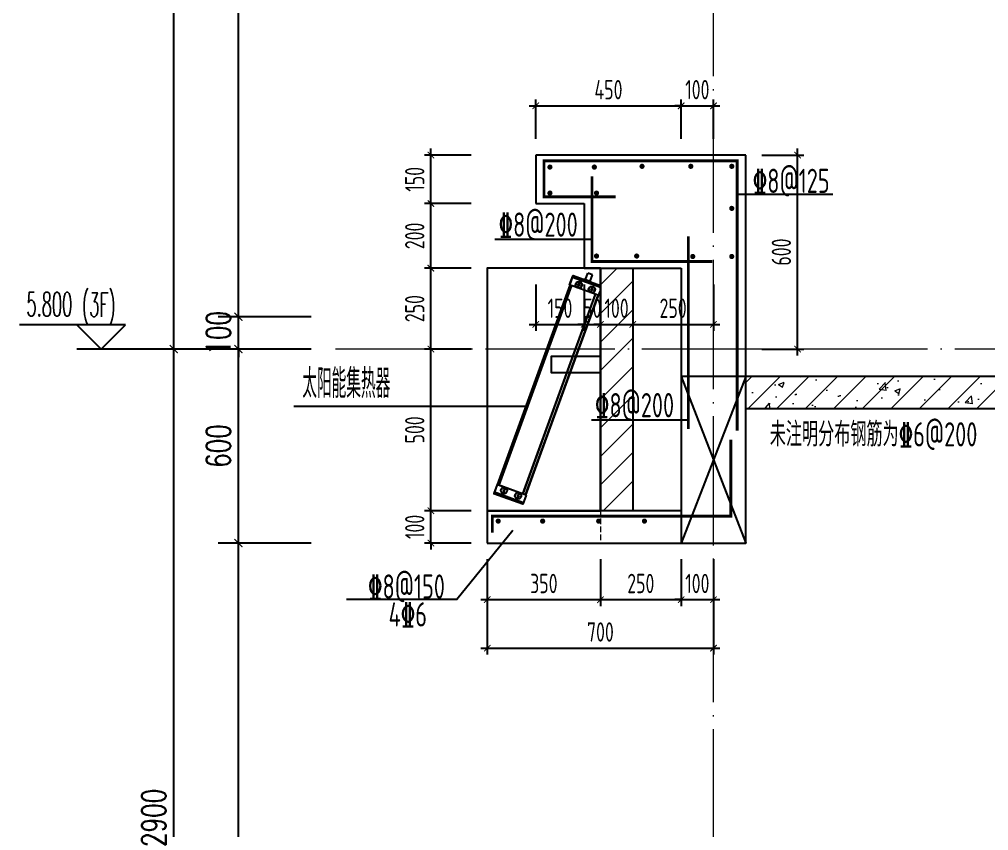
# Model space of a CAD drawing. Extents: x -1058961 to 23600, y -449123 to 2751847.
# Drawn here: x -97364 to -94364, y -28592 to -26083 of the extents above; entities that cross this region are included whole.
import ezdxf
from ezdxf.xclip import XClip

# ---------------------------------------------------------------- set-up
doc = ezdxf.new("R2010")
doc.units = 0
doc.header["$LTSCALE"] = 1000
doc.header["$XCLIPFRAME"] = 2
doc.linetypes.add('DASH', pattern=[0.35, 0.25, -0.1])
doc.linetypes.add('DOTE', pattern=[2.42, 2, -0.2, 0.02, -0.2])
doc.layers.get('0').update_dxf_attribs({"linetype": 'CONTINUOUS'})
doc.layers.get('DEFPOINTS').update_dxf_attribs({"linetype": 'CONTINUOUS'})
for name, color, linetype in [('DIM', 2, 'CONTINUOUS'), ('DIM_ELEV', 3, 'CONTINUOUS'), ('DIM_IDEN', 67, 'CONTINUOUS'), ('PUB_DIM', 3, 'CONTINUOUS'), ('PUB_TEXT', 2, 'CONTINUOUS'), ('REIN', 6, 'CONTINUOUS'), ('S-大样-砼线', 7, 'CONTINUOUS'), ('S-引出线', 40, 'CONTINUOUS'), ('TEXT', 2, 'CONTINUOUS'), ('WALL', 5, 'CONTINUOUS'), ('实线层', 7, 'CONTINUOUS')]:
    doc.layers.add(name, color=color, linetype=linetype)
for name, color, linetype, lineweight in [('DOTE', 19, 'DOTE', 9), ('PUB_HATCH', 8, 'CONTINUOUS', 9), ('平面-看线', 45, 'CONTINUOUS', 15)]:
    doc.layers.add(name, color=color, linetype=linetype, lineweight=lineweight)
doc.styles.add('_TCH_DIM', font='SIMPLEX.shx', dxfattribs={"width": 0.7, "bigfont": 'GBCBIG.shx'})
doc.styles.add('_TCH_DIM_T3', font='SIMPLEX', dxfattribs={"width": 0.705882, "bigfont": 'GBCBIG'})
doc.styles.add('DIM_FONT_T3', font='SIMPLEX', dxfattribs={"width": 0.705882, "bigfont": 'GBCBIG'})
doc.styles.add('TSSD_DIMENSION', font='Tssdeng.shx', dxfattribs={"width": 0.7, "bigfont": 'tssdchn.shx'})
doc.styles.add('TSSD_REIN', font='tssdeng.shx', dxfattribs={"width": 0.7, "height": 300, "bigfont": 'tssdchn.shx'})
doc.dimstyles.new('_TCH_ARCH&&25', dxfattribs={"dimtxt": 74.375, "dimasz": 25, "dimexe": 62.5, "dimexo": 75, "dimgap": 25, "dimtad": 1, "dimdec": 0, "dimzin": 0, "dimdsep": 46, "dimtxsty": '_TCH_DIM_T3', "dimblk": 'ARCHTICK', "dimcen": 0.09, "dimclrt": 7, "dimazin": 0, "dimtfac": 1, "dimtdec": 0, "dimtix": 1, "dimtmove": 2, "dimatfit": 3, "dimldrblk": 'ARCHTICK', "dimfxl": 0, "dimtolj": 1, "dimtzin": 0, "dimarcsym": 0})
doc.dimstyles.new('TSSD_20_20', dxfattribs={"dimtxt": 60, "dimasz": 20, "dimexe": 20, "dimexo": 50, "dimgap": 20, "dimtad": 1, "dimdec": 0, "dimzin": 0, "dimdsep": 46, "dimtxsty": 'TSSD_DIMENSION', "dimblk": 'ARCHTICK', "dimblk1": 'ARCHTICK', "dimblk2": 'ARCHTICK', "dimcen": 0, "dimdle": 20, "dimclrt": 7, "dimadec": 0, "dimazin": 0, "dimtfac": 1, "dimtdec": 0, "dimtix": 1, "dimtmove": 2, "dimatfit": 3, "dimfxl": 0, "dimtolj": 1, "dimtzin": 0, "dimarcsym": 0})

# ---------------------------------------------------------------- blocks, each defined once
blk = doc.blocks.new('A$C01192DFB')
at = {"layer": '实线层', "color": 5}
for p, q in [((-245.2, 221), (-235.1, 248.7)), ((-244.8, 220.8), (-234.5, 249)), ((-146.5, 211.5), (-236.8, 244.3)), ((-146.9, 212), (-236.2, 244.4)), ((-235.1, 248.7), (-234.7, 248.5)), ((-145.3, 216.4), (-234.6, 248.9)), ((-145.2, 216.5), (-234.5, 249)), ((-196.4, 238.3), (-189.3, 257.6)), ((-174.3, 252.1), (-189.3, 257.6)), ((-181.3, 232.8), (-174.3, 252.1)), ((-468.5, -396.9), (-243.8, 220.5)), ((-243.5, 220.4), (-468.2, -397)), ((-467.7, -397.2), (-243, 220.2)), ((-240, 219.1), (-464.7, -398.3)), ((-239.5, 218.9), (-464.2, -398.5)), ((-155, 188.2), (-245.2, 221)), ((-219.7, 220.8), (-218.7, 223.5)), ((-217.8, 218.6), (-219.7, 220.8)), ((-219.4, 214.4), (-214.3, 228.2)), ((-218.7, 223.5), (-215.9, 224)), ((-215, 219.1), (-217.8, 218.6)), ((-215.9, 224), (-214, 221.8)), ((-214, 221.8), (-215, 219.1)), ((-196.4, 238.3), (-203, 237.5)), ((-176.7, 228), (-203, 237.5)), ((-196.4, 238.3), (-181.3, 232.8)), ((-181.3, 232.8), (-176.7, 228)), ((-179, 199.7), (-174, 213.5)), ((-155.5, 188.3), (-145.2, 216.5)), ((-155, 188.2), (-144.9, 215.9)), ((-144.9, 215.9), (-145.4, 216)), ((-166, 192.2), (-390.7, -425.2)), ((-165.7, 192), (-390.4, -425.3)), ((-381.9, -428.4), (-157.2, 189)), ((-156.8, 188.8), (-381.5, -428.6)), ((-381.1, -428.7), (-156.4, 188.7)), ((-179.3, 206.1), (-178.4, 208.8)), ((-177.5, 203.9), (-179.3, 206.1)), ((-178.4, 208.8), (-175.5, 209.3)), ((-174.6, 204.4), (-177.5, 203.9)), ((-175.5, 209.3), (-173.7, 207.1)), ((-173.7, 207.1), (-174.6, 204.4)), ((-469.9, -396.4), (-480, -424.1)), ((-469.5, -396.6), (-479.7, -424.8)), ((-388.2, -452.5), (-478.4, -419.7)), ((-379.7, -429.2), (-469.9, -396.4)), ((-379.7, -429.2), (-468, -397.1)), ((-450.2, -412.7), (-451.2, -415.4)), ((-451.2, -415.4), (-449.4, -417.6)), ((-445.9, -408), (-450.9, -421.8)), ((-447.4, -412.2), (-450.2, -412.7)), ((-449.4, -417.6), (-446.5, -417.1)), ((-445.5, -414.4), (-447.4, -412.2)), ((-446.5, -417.1), (-445.5, -414.4)), ((-480, -424.1), (-479.6, -424.3)), ((-390.4, -457.1), (-479.7, -424.6)), ((-390.5, -457.2), (-479.7, -424.8)), ((-388.8, -452.7), (-478.1, -420.2)), ((-406.6, -428.6), (-407.6, -431.3)), ((-407.6, -431.3), (-405.7, -433.5)), ((-402.2, -423.9), (-407.2, -437.7)), ((-403.7, -428.1), (-406.6, -428.6)), ((-405.7, -433.5), (-402.9, -433)), ((-401.9, -430.3), (-403.7, -428.1)), ((-402.9, -433), (-401.9, -430.3)), ((-380.2, -429.1), (-390.5, -457.2)), ((-379.7, -429.2), (-389.8, -456.9)), ((-389.8, -456.9), (-390.3, -456.8))]:
    blk.add_line(p, q, dxfattribs=at)
for points in [[(-236.8, 244.3), (-236.7, 244.4), (-236.5, 244.5), (-236.4, 244.5), (-236.2, 244.4)], [(-146.5, 211.5), (-146.5, 211.6), (-146.6, 211.7), (-146.7, 211.9), (-146.9, 212)], [(-478.4, -419.7), (-478.4, -419.8), (-478.4, -420), (-478.2, -420.1), (-478.1, -420.2)], [(-388.2, -452.5), (-388.3, -452.6), (-388.4, -452.7), (-388.6, -452.7), (-388.8, -452.7)]]:
    blk.add_lwpolyline(points, dxfattribs=at)
blk.add_lwpolyline([(0, 0), (-302.4, 0), (-302.4, -49.7), (0, -49.7)], close=True, dxfattribs=at)
for centre, radius in [((-216.8, 221.3), 10), ((-216.8, 221.3), 9.5), ((-176.5, 206.6), 10), ((-176.5, 206.6), 9.5), ((-448.4, -414.9), 10), ((-448.4, -414.9), 9.5), ((-404.7, -430.8), 10), ((-404.7, -430.8), 9.5)]:
    blk.add_circle(centre, radius, dxfattribs=at)
for centre, start, end in [((-234.7, 248.5), 70, 160), ((-145.4, 216), 340, 70), ((-479.6, -424.3), 160, 250), ((-390.3, -456.8), 250, 340)]:
    blk.add_arc(centre, 0.5, start, end, dxfattribs=at)
blk = doc.blocks.new('_ArchTick')
at = {"color": 0, "linetype": 'ByBlock', "const_width": 0.15}
blk.add_lwpolyline([(-0.5, -0.5), (0.5, 0.5)], dxfattribs=at)
blk = doc.blocks.new('*D1705')
at = {"layer": 'DEFPOINTS', "color": 0}
for p in [(-95315.9, -26350.8), (-95765.9, -26503.1), (-95315.9, -26503.1)]:
    blk.add_point(p, dxfattribs=at)
at = {"layer": 'DIM', "color": 0, "lineweight": -2}
for p, q in [((-95765.9, -26453.1), (-95765.9, -26330.8)), ((-95315.9, -26453.1), (-95315.9, -26330.8)), ((-95785.9, -26350.8), (-95295.9, -26350.8))]:
    blk.add_line(p, q, dxfattribs=at)
at = {"layer": 'DIM', "color": 0, "lineweight": -2, "xscale": 20, "yscale": 20, "zscale": 20, "rotation": 180}
blk.add_blockref('_ArchTick', (-95765.9, -26350.8), dxfattribs=at)
at = {"layer": 'DIM', "color": 0, "lineweight": -2, "xscale": 20, "yscale": 20, "zscale": 20}
blk.add_blockref('_ArchTick', (-95315.9, -26350.8), dxfattribs=at)
at = {"layer": 'DIM', "color": 7, "insert": (-95540.9, -26300.8), "char_height": 60, "attachment_point": 5, "style": 'TSSD_DIMENSION'}
blk.add_mtext('\\A1;450', dxfattribs=at)
blk = doc.blocks.new('*D1706')
at = {"layer": 'DEFPOINTS', "color": 0}
for p in [(-95215.9, -26350.8), (-95315.9, -26503.1), (-95215.9, -26503.1)]:
    blk.add_point(p, dxfattribs=at)
at = {"layer": 'DIM', "color": 0, "lineweight": -2}
for p, q in [((-95315.9, -26453.1), (-95315.9, -26330.8)), ((-95215.9, -26453.1), (-95215.9, -26330.8)), ((-95315.9, -26350.8), (-95335.9, -26350.8)), ((-95315.9, -26350.8), (-95215.9, -26350.8)), ((-95215.9, -26350.8), (-95195.9, -26350.8))]:
    blk.add_line(p, q, dxfattribs=at)
at = {"layer": 'DIM', "color": 0, "lineweight": -2, "xscale": 20, "yscale": 20, "zscale": 20}
blk.add_blockref('_ArchTick', (-95315.9, -26350.8), dxfattribs=at)
at = {"layer": 'DIM', "color": 0, "lineweight": -2, "xscale": 20, "yscale": 20, "zscale": 20, "rotation": 180}
blk.add_blockref('_ArchTick', (-95215.9, -26350.8), dxfattribs=at)
at = {"layer": 'DIM', "color": 7, "insert": (-95265.9, -26300.8), "char_height": 60, "attachment_point": 5, "style": 'TSSD_DIMENSION'}
blk.add_mtext('\\A1;100', dxfattribs=at)
blk = doc.blocks.new('*D1707')
at = {"layer": 'DEFPOINTS', "color": 0}
for p in [(-95765.9, -26853.1), (-95615.9, -26853.1), (-95615.9, -27026.8)]:
    blk.add_point(p, dxfattribs=at)
at = {"layer": 'DIM', "color": 0, "lineweight": -2}
for p, q in [((-95765.9, -26903.1), (-95765.9, -27046.8)), ((-95615.9, -26903.1), (-95615.9, -27046.8)), ((-95785.9, -27026.8), (-95595.9, -27026.8))]:
    blk.add_line(p, q, dxfattribs=at)
at = {"layer": 'DIM', "color": 0, "lineweight": -2, "xscale": 20, "yscale": 20, "zscale": 20, "rotation": 180}
blk.add_blockref('_ArchTick', (-95765.9, -27026.8), dxfattribs=at)
at = {"layer": 'DIM', "color": 0, "lineweight": -2, "xscale": 20, "yscale": 20, "zscale": 20}
blk.add_blockref('_ArchTick', (-95615.9, -27026.8), dxfattribs=at)
at = {"layer": 'DIM', "color": 7, "insert": (-95690.9, -26976.8), "char_height": 60, "attachment_point": 5, "style": 'TSSD_DIMENSION'}
blk.add_mtext('\\A1;150', dxfattribs=at)
blk = doc.blocks.new('*D1708')
at = {"layer": 'DEFPOINTS', "color": 0}
for p in [(-95615.9, -26853.1), (-95565.9, -26853.1), (-95565.9, -27026.8)]:
    blk.add_point(p, dxfattribs=at)
at = {"layer": 'DIM', "color": 0, "lineweight": -2}
for p, q in [((-95615.9, -26903.1), (-95615.9, -27046.8)), ((-95565.9, -26903.1), (-95565.9, -27046.8)), ((-95615.9, -27026.8), (-95635.9, -27026.8)), ((-95615.9, -27026.8), (-95565.9, -27026.8)), ((-95565.9, -27026.8), (-95545.9, -27026.8))]:
    blk.add_line(p, q, dxfattribs=at)
at = {"layer": 'DIM', "color": 0, "lineweight": -2, "xscale": 20, "yscale": 20, "zscale": 20}
blk.add_blockref('_ArchTick', (-95615.9, -27026.8), dxfattribs=at)
at = {"layer": 'DIM', "color": 0, "lineweight": -2, "xscale": 20, "yscale": 20, "zscale": 20, "rotation": 180}
blk.add_blockref('_ArchTick', (-95565.9, -27026.8), dxfattribs=at)
at = {"layer": 'DIM', "color": 7, "insert": (-95590.9, -26976.8), "char_height": 60, "attachment_point": 5, "style": 'TSSD_DIMENSION'}
blk.add_mtext('\\A1;50', dxfattribs=at)
blk = doc.blocks.new('*D1709')
at = {"layer": 'DEFPOINTS', "color": 0}
for p in [(-95565.9, -26853.1), (-95465.9, -26853.1), (-95465.9, -27026.8)]:
    blk.add_point(p, dxfattribs=at)
at = {"layer": 'DIM', "color": 0, "lineweight": -2}
for p, q in [((-95565.9, -26903.1), (-95565.9, -27046.8)), ((-95465.9, -26903.1), (-95465.9, -27046.8)), ((-95565.9, -27026.8), (-95585.9, -27026.8)), ((-95565.9, -27026.8), (-95465.9, -27026.8)), ((-95465.9, -27026.8), (-95445.9, -27026.8))]:
    blk.add_line(p, q, dxfattribs=at)
at = {"layer": 'DIM', "color": 0, "lineweight": -2, "xscale": 20, "yscale": 20, "zscale": 20}
blk.add_blockref('_ArchTick', (-95565.9, -27026.8), dxfattribs=at)
at = {"layer": 'DIM', "color": 0, "lineweight": -2, "xscale": 20, "yscale": 20, "zscale": 20, "rotation": 180}
blk.add_blockref('_ArchTick', (-95465.9, -27026.8), dxfattribs=at)
at = {"layer": 'DIM', "color": 7, "insert": (-95515.9, -26976.8), "char_height": 60, "attachment_point": 5, "style": 'TSSD_DIMENSION'}
blk.add_mtext('\\A1;100', dxfattribs=at)
blk = doc.blocks.new('*D1710')
at = {"layer": 'DEFPOINTS', "color": 0}
for p in [(-95465.9, -26853.1), (-95215.9, -26853.1), (-95215.9, -27026.8)]:
    blk.add_point(p, dxfattribs=at)
at = {"layer": 'DIM', "color": 0, "lineweight": -2}
for p, q in [((-95465.9, -26903.1), (-95465.9, -27046.8)), ((-95215.9, -26903.1), (-95215.9, -27046.8)), ((-95485.9, -27026.8), (-95195.9, -27026.8))]:
    blk.add_line(p, q, dxfattribs=at)
at = {"layer": 'DIM', "color": 0, "lineweight": -2, "xscale": 20, "yscale": 20, "zscale": 20, "rotation": 180}
blk.add_blockref('_ArchTick', (-95465.9, -27026.8), dxfattribs=at)
at = {"layer": 'DIM', "color": 0, "lineweight": -2, "xscale": 20, "yscale": 20, "zscale": 20}
blk.add_blockref('_ArchTick', (-95215.9, -27026.8), dxfattribs=at)
at = {"layer": 'DIM', "color": 7, "insert": (-95340.9, -26976.8), "char_height": 60, "attachment_point": 5, "style": 'TSSD_DIMENSION'}
blk.add_mtext('\\A1;250', dxfattribs=at)
blk = doc.blocks.new('*D1723')
at = {"layer": 'DEFPOINTS', "color": 0}
for p in [(-95915.9, -27703.1), (-95215.9, -27703.1), (-95215.9, -28028.2)]:
    blk.add_point(p, dxfattribs=at)
at = {"layer": 'DIM', "color": 0, "lineweight": -2}
for p, q in [((-95915.9, -27753.1), (-95915.9, -28048.2)), ((-95215.9, -27753.1), (-95215.9, -28048.2)), ((-95935.9, -28028.2), (-95195.9, -28028.2))]:
    blk.add_line(p, q, dxfattribs=at)
at = {"layer": 'DIM', "color": 0, "lineweight": -2, "xscale": 20, "yscale": 20, "zscale": 20, "rotation": 180}
blk.add_blockref('_ArchTick', (-95915.9, -28028.2), dxfattribs=at)
at = {"layer": 'DIM', "color": 0, "lineweight": -2, "xscale": 20, "yscale": 20, "zscale": 20}
blk.add_blockref('_ArchTick', (-95215.9, -28028.2), dxfattribs=at)
at = {"layer": 'DIM', "color": 7, "insert": (-95565.9, -27978.2), "char_height": 60, "attachment_point": 5, "style": 'TSSD_DIMENSION'}
blk.add_mtext('\\A1;700', dxfattribs=at)
blk = doc.blocks.new('*D1724')
at = {"layer": 'DEFPOINTS', "color": 0}
for p in [(-95915.9, -27703.1), (-95565.9, -27703.1), (-95565.9, -27878.2)]:
    blk.add_point(p, dxfattribs=at)
at = {"layer": 'DIM', "color": 0, "lineweight": -2}
for p, q in [((-95915.9, -27753.1), (-95915.9, -27898.2)), ((-95565.9, -27753.1), (-95565.9, -27898.2)), ((-95935.9, -27878.2), (-95545.9, -27878.2))]:
    blk.add_line(p, q, dxfattribs=at)
at = {"layer": 'DIM', "color": 0, "lineweight": -2, "xscale": 20, "yscale": 20, "zscale": 20, "rotation": 180}
blk.add_blockref('_ArchTick', (-95915.9, -27878.2), dxfattribs=at)
at = {"layer": 'DIM', "color": 0, "lineweight": -2, "xscale": 20, "yscale": 20, "zscale": 20}
blk.add_blockref('_ArchTick', (-95565.9, -27878.2), dxfattribs=at)
at = {"layer": 'DIM', "color": 7, "insert": (-95740.9, -27828.2), "char_height": 60, "attachment_point": 5, "style": 'TSSD_DIMENSION'}
blk.add_mtext('\\A1;350', dxfattribs=at)
blk = doc.blocks.new('*D1725')
at = {"layer": 'DEFPOINTS', "color": 0}
for p in [(-95565.9, -27703.1), (-95315.9, -27703.1), (-95315.9, -27878.2)]:
    blk.add_point(p, dxfattribs=at)
at = {"layer": 'DIM', "color": 0, "lineweight": -2}
for p, q in [((-95565.9, -27753.1), (-95565.9, -27898.2)), ((-95315.9, -27753.1), (-95315.9, -27898.2)), ((-95585.9, -27878.2), (-95295.9, -27878.2))]:
    blk.add_line(p, q, dxfattribs=at)
at = {"layer": 'DIM', "color": 0, "lineweight": -2, "xscale": 20, "yscale": 20, "zscale": 20, "rotation": 180}
blk.add_blockref('_ArchTick', (-95565.9, -27878.2), dxfattribs=at)
at = {"layer": 'DIM', "color": 0, "lineweight": -2, "xscale": 20, "yscale": 20, "zscale": 20}
blk.add_blockref('_ArchTick', (-95315.9, -27878.2), dxfattribs=at)
at = {"layer": 'DIM', "color": 7, "insert": (-95440.9, -27828.2), "char_height": 60, "attachment_point": 5, "style": 'TSSD_DIMENSION'}
blk.add_mtext('\\A1;250', dxfattribs=at)
blk = doc.blocks.new('*D1514')
at = {"layer": 'DEFPOINTS', "color": 0}
for p in [(-95315.9, -27703.1), (-95215.9, -27703.1), (-95215.9, -27878.2)]:
    blk.add_point(p, dxfattribs=at)
at = {"layer": 'DIM', "color": 0, "lineweight": -2}
for p, q in [((-95315.9, -27753.1), (-95315.9, -27898.2)), ((-95215.9, -27753.1), (-95215.9, -27898.2)), ((-95315.9, -27878.2), (-95335.9, -27878.2)), ((-95315.9, -27878.2), (-95215.9, -27878.2)), ((-95215.9, -27878.2), (-95195.9, -27878.2))]:
    blk.add_line(p, q, dxfattribs=at)
at = {"layer": 'DIM', "color": 0, "lineweight": -2, "xscale": 20, "yscale": 20, "zscale": 20}
blk.add_blockref('_ArchTick', (-95315.9, -27878.2), dxfattribs=at)
at = {"layer": 'DIM', "color": 0, "lineweight": -2, "xscale": 20, "yscale": 20, "zscale": 20, "rotation": 180}
blk.add_blockref('_ArchTick', (-95215.9, -27878.2), dxfattribs=at)
at = {"layer": 'DIM', "color": 7, "insert": (-95265.9, -27828.2), "char_height": 60, "attachment_point": 5, "style": 'TSSD_DIMENSION'}
blk.add_mtext('\\A1;100', dxfattribs=at)
blk = doc.blocks.new('*D1517')
at = {"layer": 'DEFPOINTS', "color": 0}
for p in [(-95115.9, -26503.1), (-94955.9, -26503.1), (-95115.9, -27103.1)]:
    blk.add_point(p, dxfattribs=at)
at = {"layer": 'DIM', "color": 0, "lineweight": -2}
for p, q in [((-94955.9, -27123.1), (-94955.9, -26483.1)), ((-95065.9, -26503.1), (-94935.9, -26503.1)), ((-95065.9, -27103.1), (-94935.9, -27103.1))]:
    blk.add_line(p, q, dxfattribs=at)
at = {"layer": 'DIM', "color": 0, "lineweight": -2, "xscale": 20, "yscale": 20, "zscale": 20}
for p, rotation in [((-94955.9, -26503.1), 90), ((-94955.9, -27103.1), 270)]:
    blk.add_blockref('_ArchTick', p, dxfattribs=dict(at, rotation=rotation))
at = {"layer": 'DIM', "color": 7, "insert": (-95005.9, -26803.1), "char_height": 60, "attachment_point": 5, "rotation": 90, "style": 'TSSD_DIMENSION'}
blk.add_mtext('\\A1;600', dxfattribs=at)
blk = doc.blocks.new('*D1518')
at = {"layer": 'DEFPOINTS', "color": 0}
for p in [(-96090.5, -26503.1), (-95915.9, -26503.1), (-95915.9, -26653.1)]:
    blk.add_point(p, dxfattribs=at)
at = {"layer": 'DIM', "color": 0, "lineweight": -2}
for p, q in [((-96090.5, -26673.1), (-96090.5, -26483.1)), ((-95965.9, -26503.1), (-96110.5, -26503.1)), ((-95965.9, -26653.1), (-96110.5, -26653.1))]:
    blk.add_line(p, q, dxfattribs=at)
at = {"layer": 'DIM', "color": 0, "lineweight": -2, "xscale": 20, "yscale": 20, "zscale": 20}
for p, rotation in [((-96090.5, -26503.1), 90), ((-96090.5, -26653.1), 270)]:
    blk.add_blockref('_ArchTick', p, dxfattribs=dict(at, rotation=rotation))
at = {"layer": 'DIM', "color": 7, "insert": (-96140.5, -26578.1), "char_height": 60, "attachment_point": 5, "rotation": 90, "style": 'TSSD_DIMENSION'}
blk.add_mtext('\\A1;150', dxfattribs=at)
blk = doc.blocks.new('*D1519')
at = {"layer": 'DEFPOINTS', "color": 0}
for p in [(-96090.5, -26653.1), (-95915.9, -26653.1), (-95915.9, -26853.1)]:
    blk.add_point(p, dxfattribs=at)
at = {"layer": 'DIM', "color": 0, "lineweight": -2}
for p, q in [((-96090.5, -26873.1), (-96090.5, -26633.1)), ((-95965.9, -26653.1), (-96110.5, -26653.1)), ((-95965.9, -26853.1), (-96110.5, -26853.1))]:
    blk.add_line(p, q, dxfattribs=at)
at = {"layer": 'DIM', "color": 0, "lineweight": -2, "xscale": 20, "yscale": 20, "zscale": 20}
for p, rotation in [((-96090.5, -26653.1), 90), ((-96090.5, -26853.1), 270)]:
    blk.add_blockref('_ArchTick', p, dxfattribs=dict(at, rotation=rotation))
at = {"layer": 'DIM', "color": 7, "insert": (-96140.5, -26753.1), "char_height": 60, "attachment_point": 5, "rotation": 90, "style": 'TSSD_DIMENSION'}
blk.add_mtext('\\A1;200', dxfattribs=at)
blk = doc.blocks.new('*D1520')
at = {"layer": 'DEFPOINTS', "color": 0}
for p in [(-96090.5, -26853.1), (-95915.9, -26853.1), (-95915.9, -27103.1)]:
    blk.add_point(p, dxfattribs=at)
at = {"layer": 'DIM', "color": 0, "lineweight": -2}
for p, q in [((-96090.5, -27123.1), (-96090.5, -26833.1)), ((-95965.9, -26853.1), (-96110.5, -26853.1)), ((-95965.9, -27103.1), (-96110.5, -27103.1))]:
    blk.add_line(p, q, dxfattribs=at)
at = {"layer": 'DIM', "color": 0, "lineweight": -2, "xscale": 20, "yscale": 20, "zscale": 20}
for p, rotation in [((-96090.5, -26853.1), 90), ((-96090.5, -27103.1), 270)]:
    blk.add_blockref('_ArchTick', p, dxfattribs=dict(at, rotation=rotation))
at = {"layer": 'DIM', "color": 7, "insert": (-96140.5, -26978.1), "char_height": 60, "attachment_point": 5, "rotation": 90, "style": 'TSSD_DIMENSION'}
blk.add_mtext('\\A1;250', dxfattribs=at)
blk = doc.blocks.new('*D1521')
at = {"layer": 'DEFPOINTS', "color": 0}
for p in [(-96090.5, -27103.1), (-95915.9, -27103.1), (-95915.9, -27603.1)]:
    blk.add_point(p, dxfattribs=at)
at = {"layer": 'DIM', "color": 0, "lineweight": -2}
for p, q in [((-96090.5, -27623.1), (-96090.5, -27083.1)), ((-95965.9, -27103.1), (-96110.5, -27103.1)), ((-95965.9, -27603.1), (-96110.5, -27603.1))]:
    blk.add_line(p, q, dxfattribs=at)
at = {"layer": 'DIM', "color": 0, "lineweight": -2, "xscale": 20, "yscale": 20, "zscale": 20}
for p, rotation in [((-96090.5, -27103.1), 90), ((-96090.5, -27603.1), 270)]:
    blk.add_blockref('_ArchTick', p, dxfattribs=dict(at, rotation=rotation))
at = {"layer": 'DIM', "color": 7, "insert": (-96140.5, -27353.1), "char_height": 60, "attachment_point": 5, "rotation": 90, "style": 'TSSD_DIMENSION'}
blk.add_mtext('\\A1;500', dxfattribs=at)
blk = doc.blocks.new('*D1522')
at = {"layer": 'DEFPOINTS', "color": 0}
for p in [(-96090.5, -27603.1), (-95915.9, -27603.1), (-95915.9, -27703.1)]:
    blk.add_point(p, dxfattribs=at)
at = {"layer": 'DIM', "color": 0, "lineweight": -2}
for p, q in [((-96090.5, -27603.1), (-96090.5, -27583.1)), ((-95965.9, -27603.1), (-96110.5, -27603.1)), ((-96090.5, -27703.1), (-96090.5, -27603.1)), ((-95965.9, -27703.1), (-96110.5, -27703.1)), ((-96090.5, -27703.1), (-96090.5, -27723.1))]:
    blk.add_line(p, q, dxfattribs=at)
at = {"layer": 'DIM', "color": 0, "lineweight": -2, "xscale": 20, "yscale": 20, "zscale": 20}
for p, rotation in [((-96090.5, -27603.1), 270), ((-96090.5, -27703.1), 90)]:
    blk.add_blockref('_ArchTick', p, dxfattribs=dict(at, rotation=rotation))
at = {"layer": 'DIM', "color": 7, "insert": (-96140.5, -27653.1), "char_height": 60, "attachment_point": 5, "rotation": 90, "style": 'TSSD_DIMENSION'}
blk.add_mtext('\\A1;100', dxfattribs=at)
blk = doc.blocks.new('*D1553')
at = {"layer": 'DEFPOINTS', "color": 0}
for p in [(-96686.1, -27703.1), (-96386.1, -27703.1), (-96386.1, -29903.1)]:
    blk.add_point(p, dxfattribs=at)
at = {"layer": 'PUB_DIM', "color": 0, "lineweight": -2}
for p, q in [((-96461.1, -27703.1), (-96748.6, -27703.1)), ((-96686.1, -29903.1), (-96686.1, -27703.1)), ((-96461.1, -29903.1), (-96748.6, -29903.1))]:
    blk.add_line(p, q, dxfattribs=at)
at = {"layer": 'PUB_DIM', "color": 0, "lineweight": -2, "xscale": 25, "yscale": 25, "zscale": 25}
for p, rotation in [((-96686.1, -27703.1), 90), ((-96686.1, -29903.1), 270)]:
    blk.add_blockref('_ArchTick', p, dxfattribs=dict(at, rotation=rotation))
at = {"layer": 'PUB_DIM', "color": 7, "insert": (-96748.3, -28803.1), "char_height": 74.38, "attachment_point": 5, "rotation": 90, "style": '_TCH_DIM_T3'}
blk.add_mtext('\\A1;2200', dxfattribs=at)
blk = doc.blocks.new('*D1554')
at = {"layer": 'DEFPOINTS', "color": 0}
for p in [(-96686.1, -27103.1), (-96386.1, -27103.1), (-96386.1, -27703.1)]:
    blk.add_point(p, dxfattribs=at)
at = {"layer": 'PUB_DIM', "color": 0, "lineweight": -2}
for p, q in [((-96461.1, -27103.1), (-96748.6, -27103.1)), ((-96686.1, -27703.1), (-96686.1, -27103.1)), ((-96461.1, -27703.1), (-96748.6, -27703.1))]:
    blk.add_line(p, q, dxfattribs=at)
at = {"layer": 'PUB_DIM', "color": 0, "lineweight": -2, "xscale": 25, "yscale": 25, "zscale": 25}
for p, rotation in [((-96686.1, -27103.1), 90), ((-96686.1, -27703.1), 270)]:
    blk.add_blockref('_ArchTick', p, dxfattribs=dict(at, rotation=rotation))
at = {"layer": 'PUB_DIM', "color": 7, "insert": (-96748.3, -27403.1), "char_height": 74.38, "attachment_point": 5, "rotation": 90, "style": '_TCH_DIM_T3'}
blk.add_mtext('\\A1;600', dxfattribs=at)
blk = doc.blocks.new('*D1555')
at = {"layer": 'DEFPOINTS', "color": 0}
for p in [(-96686.1, -27003.1), (-96386.1, -27003.1), (-96386.1, -27103.1)]:
    blk.add_point(p, dxfattribs=at)
at = {"layer": 'PUB_DIM', "color": 0, "lineweight": -2}
for p, q in [((-96686.1, -27003.1), (-96686.1, -26978.1)), ((-96461.1, -27003.1), (-96748.6, -27003.1)), ((-96686.1, -27103.1), (-96686.1, -27003.1)), ((-96461.1, -27103.1), (-96748.6, -27103.1)), ((-96686.1, -27103.1), (-96686.1, -27128.1))]:
    blk.add_line(p, q, dxfattribs=at)
at = {"layer": 'PUB_DIM', "color": 0, "lineweight": -2, "xscale": 25, "yscale": 25, "zscale": 25}
for p, rotation in [((-96686.1, -27003.1), 270), ((-96686.1, -27103.1), 90)]:
    blk.add_blockref('_ArchTick', p, dxfattribs=dict(at, rotation=rotation))
at = {"layer": 'PUB_DIM', "color": 7, "insert": (-96748.3, -27053.1), "char_height": 74.38, "attachment_point": 5, "rotation": 90, "style": '_TCH_DIM_T3'}
blk.add_mtext('\\A1;100', dxfattribs=at)
blk = doc.blocks.new('*D1556')
at = {"layer": 'DEFPOINTS', "color": 0}
for p in [(-96686.1, -24803.1), (-96386.1, -24803.1), (-96386.1, -27003.1)]:
    blk.add_point(p, dxfattribs=at)
at = {"layer": 'PUB_DIM', "color": 0, "lineweight": -2}
for p, q in [((-96461.1, -24803.1), (-96748.6, -24803.1)), ((-96686.1, -27003.1), (-96686.1, -24803.1)), ((-96461.1, -27003.1), (-96748.6, -27003.1))]:
    blk.add_line(p, q, dxfattribs=at)
at = {"layer": 'PUB_DIM', "color": 0, "lineweight": -2, "xscale": 25, "yscale": 25, "zscale": 25}
for p, rotation in [((-96686.1, -24803.1), 90), ((-96686.1, -27003.1), 270)]:
    blk.add_blockref('_ArchTick', p, dxfattribs=dict(at, rotation=rotation))
at = {"layer": 'PUB_DIM', "color": 7, "insert": (-96748.3, -25903.1), "char_height": 74.38, "attachment_point": 5, "rotation": 90, "style": '_TCH_DIM_T3'}
blk.add_mtext('\\A1;2200', dxfattribs=at)
blk = doc.blocks.new('*D1570')
at = {"layer": 'DEFPOINTS', "color": 0}
for p in [(-96886.1, -27103.1), (-96386.1, -27103.1), (-96386.1, -30003.1)]:
    blk.add_point(p, dxfattribs=at)
at = {"layer": 'PUB_DIM', "color": 0, "lineweight": -2}
for p, q in [((-96461.1, -27103.1), (-96948.6, -27103.1)), ((-96886.1, -30003.1), (-96886.1, -27103.1)), ((-96461.1, -30003.1), (-96948.6, -30003.1))]:
    blk.add_line(p, q, dxfattribs=at)
at = {"layer": 'PUB_DIM', "color": 0, "lineweight": -2, "xscale": 25, "yscale": 25, "zscale": 25}
for p, rotation in [((-96886.1, -27103.1), 90), ((-96886.1, -30003.1), 270)]:
    blk.add_blockref('_ArchTick', p, dxfattribs=dict(at, rotation=rotation))
at = {"layer": 'PUB_DIM', "color": 7, "insert": (-96948.3, -28553.1), "char_height": 74.38, "attachment_point": 5, "rotation": 90, "style": '_TCH_DIM_T3'}
blk.add_mtext('\\A1;2900', dxfattribs=at)
blk = doc.blocks.new('*D1571')
at = {"layer": 'DEFPOINTS', "color": 0}
for p in [(-96886.1, -24203.1), (-96386.1, -24203.1), (-96386.1, -27103.1)]:
    blk.add_point(p, dxfattribs=at)
at = {"layer": 'PUB_DIM', "color": 0, "lineweight": -2}
for p, q in [((-96461.1, -24203.1), (-96948.6, -24203.1)), ((-96886.1, -27103.1), (-96886.1, -24203.1)), ((-96461.1, -27103.1), (-96948.6, -27103.1))]:
    blk.add_line(p, q, dxfattribs=at)
at = {"layer": 'PUB_DIM', "color": 0, "lineweight": -2, "xscale": 25, "yscale": 25, "zscale": 25}
for p, rotation in [((-96886.1, -24203.1), 90), ((-96886.1, -27103.1), 270)]:
    blk.add_blockref('_ArchTick', p, dxfattribs=dict(at, rotation=rotation))
at = {"layer": 'PUB_DIM', "color": 7, "insert": (-96948.3, -25653.1), "char_height": 74.38, "attachment_point": 5, "rotation": 90, "style": '_TCH_DIM_T3'}
blk.add_mtext('\\A1;2900', dxfattribs=at)
blk = doc.blocks.new('20210809.02271152')
at = {"layer": 'REIN', "const_width": 9}
for points in [[(87988.1, 67904.5), (87766, 67904.5), (87766, 68015.8), (88363.7, 68015.8), (88363.7, 67180.8)], [(87914.3, 67967.4), (87914.3, 67703.8), (88286.6, 67703.8)], [(88212.6, 67186.4), (88212.6, 67782.3)], [(87606.1, 66865.9), (87606.1, 66916.3), (88344.3, 66916.3), (88344.3, 67153.2)]]:
    blk.add_lwpolyline(points, dxfattribs=at)
at = {"layer": 'REIN', "const_width": 8}
for points in [[(87780.2, 67996.2, 1), (87788.2, 67996.2, 1)], [(87917.7, 67996.2, 1), (87925.7, 67996.2, 1)], [(88065.3, 67998.5, 1), (88073.3, 67998.5, 1)], [(88216.1, 67998.5, 1), (88224.1, 67998.5, 1)], [(88343, 67998.5, 1), (88351, 67998.5, 1)], [(87780.2, 67915.8, 1), (87788.2, 67915.8, 1)], [(87924.4, 67915.8, 1), (87932.4, 67915.8, 1)], [(88343, 67868.4, 1), (88351, 67868.4, 1)], [(87924.4, 67721, 1), (87932.4, 67721, 1)], [(88048.7, 67721, 1), (88056.7, 67721, 1)], [(88222.3, 67719.6, 1), (88230.3, 67719.6, 1)], [(88343, 67719.6, 1), (88351, 67719.6, 1)], [(87620.1, 66901.2, 1), (87628.1, 66901.2, 1)], [(87757.7, 66901.2, 1), (87765.7, 66901.2, 1)], [(87931.1, 66901.2, 1), (87939.1, 66901.2, 1)], [(88072.8, 66901.2, 1), (88080.8, 66901.2, 1)]]:
    blk.add_lwpolyline(points, format="xyb", close=True, dxfattribs=at)
at = {"layer": 'S-引出线'}
for p, q in [((88359.7, 67912), (88659.8, 67912)), ((87614.2, 67773.1), (87914.3, 67773.1)), ((87912.5, 67214.7), (88212.6, 67214.7))]:
    blk.add_line(p, q, dxfattribs=at)
blk.add_lwpolyline([(87669.8, 66872.1), (87496.1, 66658.7), (87154.5, 66658.7)], dxfattribs=at)
at = {"layer": 'TEXT', "style": 'TSSD_REIN', "width": 0.7}
for s, p in [('%%1328@125', (88411.8, 67916.1)), ('%%1328@200', (87625.2, 67780.7)), ('%%1328@200', (87923.4, 67222.3)), ('未注明分布钢筋为%%1326@200', (88464.6, 67132)), ('%%1328@150', (87221.1, 66661.3)), ('4%%1326', (87284.9, 66575.2))]:
    blk.add_text(s, height=75, rotation=0, dxfattribs=at).set_placement(p)

msp = doc.modelspace()

# ---------------------------------------------------------------- hatches: boundary and pattern name
at = {"layer": 'PUB_HATCH'}
h = msp.add_hatch(dxfattribs=at)
h.set_pattern_fill('普通砖', color=256, scale=25, style=0)
h.set_pattern_definition([(45, (-668291.086, 135584.79), (-44.1941915, 44.1941915), [])])
h.paths.add_polyline_path([(-95565.91, -26853.08), (-95565.91, -27603.08), (-95465.91, -27603.08), (-95465.91, -26853.08)])
h = msp.add_hatch(dxfattribs=at)
h.set_pattern_fill('钢筋混凝土', color=256, scale=25, style=0)
h.set_pattern_definition([(45, (-668291.086, 135539.91), (-44.194174, 44.194174), []), (50, (-668291.09, 135539.91), (179.315046, -15.688034), [18.75, -206.25]), (355, (-668291.09, 135539.91), (-34.687833, 188.048033), [15, -165]), (100.4514, (-668276.14, 135538.6), (144.627345, 172.359886), [15.93505, -175.28553]), (46.1842, (-668291.09, 135589.9), (266.81026, -41.37975), [28.125, -309.375]), (96.6356, (-668268.85, 135586.46), (233.66568, 243.52947), [23.90257, -262.92825]), (351.1842, (-668291.1, 135589.9), (233.66549, 243.52965), [22.5, -247.5]), (21, (-668266.09, 135577.41), (149.226763, -100.654723), [18.75, -206.25]), (326, (-668266.09, 135577.41), (60.828833, 181.28751), [15, -165]), (71.4514, (-668253.65, 135569.02), (210.055657, 80.632624), [15.93505, -175.28553]), (37.5, (-668291.086, 135539.91), (3.039964, 83.2234635), [0, -163, 0, -167.5, 0, -165.625]), (7.5, (-668291.09, 135539.91), (65.767384, 98.602928), [0, -95.5, 0, -159.25, 0, -63.125]), (327.5, (-668346.836, 135539.91), (133.455609, -5.638718), [0, -62.5, 0, -195, 0, -258.75]), (317.5, (-668371.84, 135539.91), (145.796542, 25.026246), [0, -81.25, 0, -129.5, 0, -183.75])])
h.paths.add_polyline_path([(-95115.91, -27188.12), (-95115.91, -27288.12), (-92617.38, -27288.12), (-92617.38, -27188.12)])

# ---------------------------------------------------------------- linework, layer by layer
at = {"layer": 'DIM_ELEV', "color": 1}
for p, q in [((-97036.1, -27028.12), (-97364.1, -27028.12)), ((-97111.1, -27103.12), (-97186.1, -27028.12)), ((-97111.1, -27103.12), (-97036.1, -27028.12)), ((-96686.1, -27103.12), (-97186.1, -27103.12))]:
    msp.add_line(p, q, dxfattribs=at)
at = {"layer": 'DIM_IDEN'}
for p, q in [((-95977.38, -27280.63), (-96514.82, -27280.63)), ((-95796.3, -27280.63), (-95977.38, -27280.63))]:
    msp.add_line(p, q, dxfattribs=at)
at = {"layer": 'DOTE', "color": 1, "linetype": 'DOTE', "ltscale": 0.2}
for p, q in [((-95215.91, -34003.12), (-95215.91, -14403.12)), ((-92617.38, -27103.12), (-96386.1, -27103.12))]:
    msp.add_line(p, q, dxfattribs=at)
at = {"layer": 'S-大样-砼线'}
for p, q in [((-95315.91, -27188.08), (-95115.91, -27703.08)), ((-95115.9, -27188.08), (-95315.9, -27703.08))]:
    msp.add_line(p, q, dxfattribs=at)
msp.add_lwpolyline([(-95115.91, -27188.08), (-95315.91, -27188.08), (-95315.91, -27703.08), (-95115.91, -27703.08)], close=True, dxfattribs=at)
at = {"layer": 'WALL'}
for p, q in [((-95115.91, -26503.08), (-95765.91, -26503.08)), ((-95765.91, -26503.08), (-95765.91, -26653.08)), ((-95115.91, -27188.12), (-95115.91, -26503.08)), ((-95765.91, -26653.08), (-95615.91, -26653.08)), ((-95615.91, -26653.08), (-95615.91, -26853.08)), ((-95615.91, -26853.08), (-95315.91, -26853.08)), ((-95565.91, -26853.08), (-95565.91, -27603.08)), ((-95465.91, -26853.08), (-95465.91, -27603.08)), ((-95315.91, -26853.08), (-95315.91, -27603.08)), ((-92617.38, -27188.12), (-95115.91, -27188.12)), ((-92617.38, -27288.12), (-95115.91, -27288.12)), ((-95115.91, -27703.08), (-95115.91, -27288.12)), ((-95315.91, -27603.08), (-95915.91, -27603.08)), ((-95915.91, -27603.08), (-95915.91, -27703.02)), ((-95915.91, -27703.02), (-95115.91, -27703.08))]:
    msp.add_line(p, q, dxfattribs=at)
at = {"layer": '平面-看线', "color": 6, "linetype": 'DASH', "ltscale": 0.07}
msp.add_line((-95565.91, -27603.12), (-95565.91, -27703.11), dxfattribs=at)

# ---------------------------------------------------------------- block references
ref = msp.add_blockref('A$C01192DFB', (-95415.91, -27125.87))
XClip(ref).set_block_clipping_path([(-499.9999972109, -477.2523620249), (-149.9999999827, 272.7850539306)])
at = {"layer": 'REIN'}
msp.add_blockref('20210809.02271152', (-183506.33, -94536.44), dxfattribs=at)

# ---------------------------------------------------------------- texts
at = {"layer": 'PUB_TEXT', "color": 1, "style": '_TCH_DIM', "width": 0.494118}
for s, p in [('5.800', (-97342.2, -27001.87)), ('(3F)', (-97170.05, -27003.1))]:
    msp.add_text(s, height=74.375, dxfattribs=at).set_placement(p)
at = {"layer": 'PUB_TEXT', "style": 'DIM_FONT_T3', "width": 0.705882}
msp.add_text('太阳能集热器', height=89.362, dxfattribs=at).set_placement((-96488.57, -27254.38))

# ---------------------------------------------------------------- dimensions: what is measured, and where the dimension line sits
at = {"layer": 'DIM'}
for p1, p2, distance, picture, middle in [((-95765.91, -26503.08), (-95315.91, -26503.08), 152.32, '*D1705', (-95540.91, -26300.76)), ((-95315.91, -26503.08), (-95215.91, -26503.08), 152.32, '*D1706', (-95265.91, -26300.76)), ((-95915.91, -26653.08), (-95915.91, -26503.08), 174.61, '*D1518', (-96140.52, -26578.08)), ((-95115.91, -27103.12), (-95115.91, -26503.08), -160, '*D1517', (-95005.91, -26803.1)), ((-95915.91, -26853.08), (-95915.91, -26653.08), 174.61, '*D1519', (-96140.52, -26753.08)), ((-95915.91, -27103.12), (-95915.91, -26853.08), 174.61, '*D1520', (-96140.52, -26978.1)), ((-95765.91, -26853.12), (-95615.91, -26853.12), -173.71, '*D1707', (-95690.91, -26976.83)), ((-95615.91, -26853.12), (-95565.91, -26853.12), -173.71, '*D1708', (-95590.91, -26976.83)), ((-95565.91, -26853.12), (-95465.91, -26853.12), -173.71, '*D1709', (-95515.91, -26976.83)), ((-95465.91, -26853.12), (-95215.91, -26853.12), -173.71, '*D1710', (-95340.91, -26976.83)), ((-95915.91, -27603.12), (-95915.91, -27103.12), 174.61, '*D1521', (-96140.52, -27353.12)), ((-95915.91, -27703.12), (-95915.91, -27603.12), 174.61, '*D1522', (-96140.52, -27653.12)), ((-95915.91, -27703.12), (-95215.87, -27703.12), -325.06, '*D1723', (-95565.89, -27978.18)), ((-95915.91, -27703.12), (-95565.91, -27703.12), -175.06, '*D1724', (-95740.91, -27828.18)), ((-95565.91, -27703.12), (-95315.87, -27703.12), -175.06, '*D1725', (-95440.89, -27828.18)), ((-95315.87, -27703.12), (-95215.87, -27703.12), -175.06, '*D1514', (-95265.87, -27828.18))]:
    dim = msp.add_aligned_dim(p1=p1, p2=p2, distance=distance, dimstyle='TSSD_20_20', dxfattribs=at)
    dim.commit()
    dim.dimension.update_dxf_attribs({"geometry": picture, "text_midpoint": middle})
at = {"layer": 'PUB_DIM'}
for p1, p2, distance, picture, middle in [((-96386.1, -27103.12), (-96386.1, -24203.12), 500, '*D1571', (-96948.29, -25653.12)), ((-96386.1, -27003.12), (-96386.1, -24803.12), 300, '*D1556', (-96748.29, -25903.12)), ((-96386.1, -27103.12), (-96386.1, -27003.12), 300, '*D1555', (-96748.29, -27053.12)), ((-96386.1, -30003.12), (-96386.1, -27103.12), 500, '*D1570', (-96948.29, -28553.12)), ((-96386.1, -27703.12), (-96386.1, -27103.12), 300, '*D1554', (-96748.29, -27403.12)), ((-96386.1, -29903.12), (-96386.1, -27703.12), 300, '*D1553', (-96748.29, -28803.12))]:
    dim = msp.add_aligned_dim(p1=p1, p2=p2, distance=distance, dimstyle='_TCH_ARCH&&25', dxfattribs=at)
    dim.commit()
    dim.dimension.update_dxf_attribs({"geometry": picture, "text_midpoint": middle})

doc.saveas('drawing.dxf')
